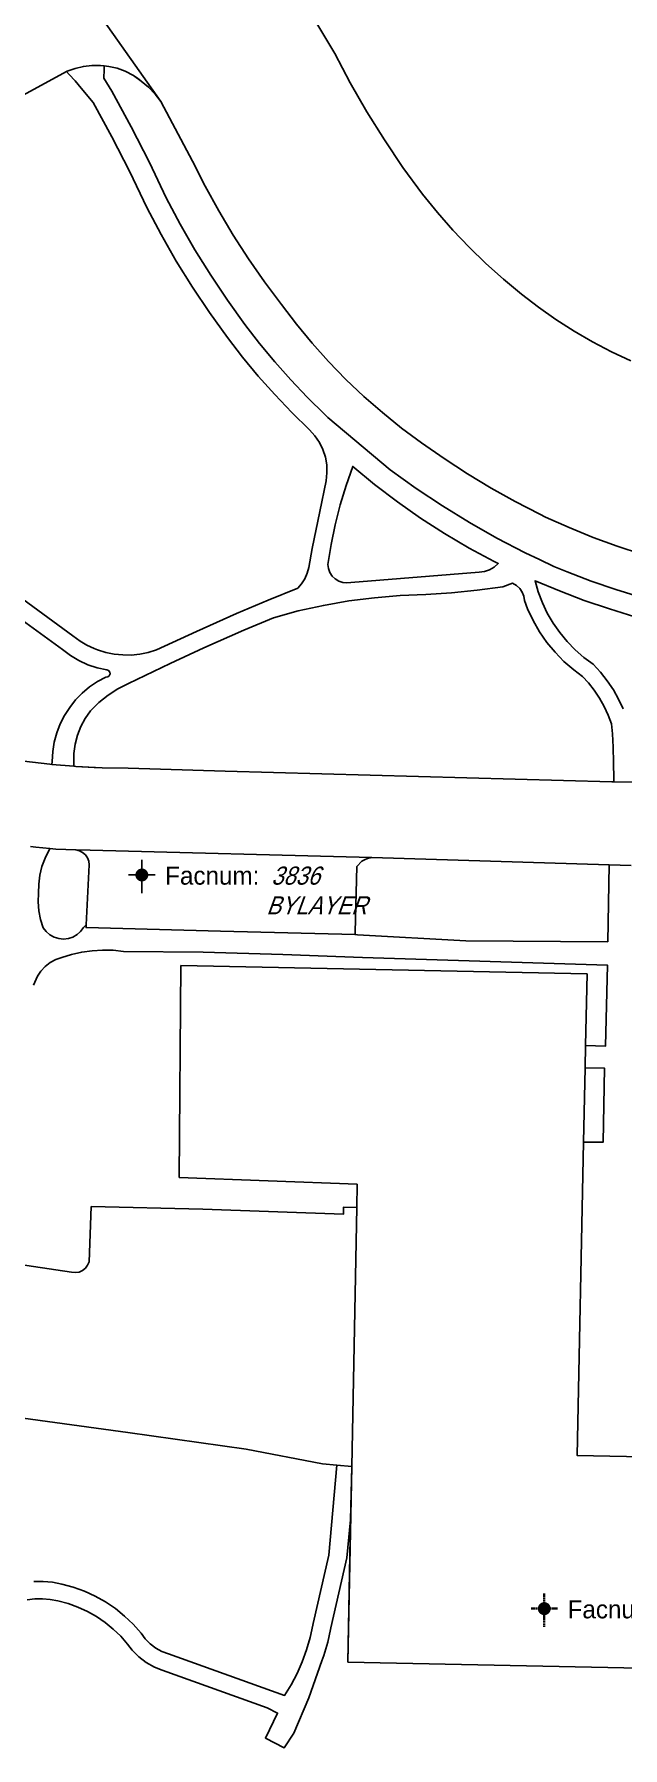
# Model space of a CAD drawing. Header units: inches. Extents: x 1273557 to 1282364, y 239587 to 246310.
# Drawn here: x 1281224.6 to 1281361.1, y 243285.5 to 243682.9 of the extents above; entities that cross this region are included whole.
import ezdxf
from ezdxf.enums import TextEntityAlignment as Align

# ---------------------------------------------------------------- set-up
doc = ezdxf.new("R2010")
doc.units = ezdxf.units.IN
doc.header["$MEASUREMENT"] = 0
doc.linetypes.add('DASHED2', pattern=[0.375, 0.25, -0.125])
doc.layers.add('BLDG-DATA', color=159, linetype='DASHED2', lineweight=30)
for name, color, linetype in [('BLDG-UW', 231, 'Continuous'), ('GRASS', 3, 'Continuous'), ('PATH', 253, 'Continuous'), ('PATH-ISLAND', 252, 'Continuous'), ('PRKG-DATA', 255, 'Continuous'), ('PRKG-UW', 6, 'Continuous'), ('STREET-NONUW', 4, 'Continuous'), ('STREET-UW', 50, 'Continuous')]:
    doc.layers.add(name, color=color, linetype=linetype)
doc.styles.add('SS_LITE', font='FRABK.TTF', dxfattribs={"height": 16})

# ---------------------------------------------------------------- blocks, each defined once
blk = doc.blocks.new('*U1')
for p, q in [((-3.08, 0), (3.08, 0)), ((0, 3.55), (0, -4.2))]:
    blk.add_line(p, q)
at = {"const_width": 1.5}
blk.add_lwpolyline([(-0.75, 0, 1), (0.75, 0, 1)], format="xyb", close=True, dxfattribs=at)
at = {"layer": 'BLDG-DATA', "color": 1, "style": 'SS_LITE'}
blk.add_text('Facnum:', height=4.2, dxfattribs=at).set_placement((27.26, -2.25), align=Align.RIGHT)
at = {"layer": 'BLDG-DATA', "color": 7, "style": 'SS_LITE', "oblique": 20, "width": 0.9, "flags": 8}
for tag, p in [('FACNUM', (29.98, -2.25)), ('OBJECT', (28.84, -9.16))]:
    blk.add_attdef(tag, p, '', height=4.2, dxfattribs=at)
blk = doc.blocks.new('*U8')
for p, q in [((-3.08, 0), (3.08, 0)), ((0, 3.55), (0, -4.2))]:
    blk.add_line(p, q)
at = {"const_width": 1.5}
blk.add_lwpolyline([(-0.75, 0, 1), (0.75, 0, 1)], format="xyb", close=True, dxfattribs=at)
at = {"layer": 'PRKG-DATA', "color": 1, "style": 'SS_LITE'}
blk.add_text('Facnum:', height=4.2, dxfattribs=at).set_placement((27.26, -2.25), align=Align.RIGHT)
at = {"layer": 'PRKG-DATA', "color": 7, "style": 'SS_LITE', "oblique": 20, "width": 0.9, "flags": 8}
for tag, p in [('FACNUM', (29.98, -2.25)), ('OBJECT', (28.84, -9.16))]:
    blk.add_attdef(tag, p, '', height=4.2, dxfattribs=at)

msp = doc.modelspace()

# ---------------------------------------------------------------- linework, layer by layer
at = {"layer": 'BLDG-UW'}
msp.add_lwpolyline([(1281258.63, 243466.89), (1281352.85, 243464.95), (1281352.51, 243448.35), (1281352.4, 243443.19), (1281352.04, 243425.9), (1281350.55, 243353.27), (1281411.44, 243352.01), (1281411.42, 243351.04), (1281410.43, 243302.98), (1281297.37, 243305.31), (1281298.25, 243350.72), (1281299.41, 243410.78), (1281299.52, 243416.15), (1281258.25, 243417.76), (1281258.63, 243466.89)], close=True, dxfattribs=at)
at = {"layer": 'GRASS'}
for points in [[(1281219.62, 243553.56), (1281233.58, 243543.4), (1281235.26, 243542.12), (1281236.84, 243541.17), (1281238.51, 243540.4), (1281239.31, 243540.13), (1281241.21, 243539.53), (1281243.16, 243539.13), (1281245.13, 243538.93), (1281247.12, 243538.92), (1281249.1, 243539.12), (1281251.04, 243539.52), (1281252.94, 243540.12), (1281262.21, 243544.4), (1281271.56, 243548.54), (1281278.88, 243551.64), (1281285.72, 243554.42), (1281286.63, 243555.46), (1281287.37, 243556.62), (1281287.93, 243557.89), (1281288.28, 243559.22), (1281289.05, 243563.65), (1281290.83, 243572.23), (1281292.32, 243579.31), (1281292.52, 243581.15), (1281292.46, 243583), (1281292.14, 243584.82), (1281291.57, 243586.59), (1281290.76, 243588.25), (1281289.73, 243589.79), (1281288.49, 243591.16), (1281284.37, 243595.17), (1281280.4, 243599.32), (1281276.58, 243603.62), (1281272.92, 243608.04), (1281269.42, 243612.6), (1281265.27, 243618.36), (1281261.32, 243624.26), (1281257.57, 243630.29), (1281254.02, 243636.44), (1281250.69, 243642.71), (1281246.78, 243650.96), (1281242.63, 243659.1), (1281238.25, 243667.11), (1281235.51, 243670.41), (1281234.1, 243672.1), (1281232.7, 243673.58), (1281232.07, 243674.24), (1281195.92, 243654.58)], [(1281365.52, 243562.28), (1281359.85, 243564.15), (1281354.24, 243566.21), (1281348.71, 243568.47), (1281343.25, 243570.91), (1281341.86, 243571.58), (1281336.17, 243574.53), (1281330.57, 243577.66), (1281325.08, 243580.98), (1281319.7, 243584.47), (1281314.44, 243588.14), (1281309.83, 243591.54), (1281305.36, 243595.14), (1281301.05, 243598.91), (1281296.89, 243602.85), (1281292.9, 243606.97), (1281289.08, 243611.25), (1281285.44, 243615.67), (1281281.99, 243620.25), (1281278.06, 243625.47), (1281274.31, 243630.82), (1281270.77, 243636.31), (1281267.42, 243641.92), (1281264.27, 243647.65), (1281261.34, 243653.49), (1281253.97, 243667.28), (1281252.63, 243669.03), (1281251.12, 243670.63), (1281249.45, 243672.06), (1281247.63, 243673.31), (1281245.7, 243674.37), (1281243.84, 243675.02), (1281241.91, 243675.46), (1281240.82, 243675.58), (1281240.79, 243674.7), (1281240.73, 243672.73), (1281242.6, 243669.68), (1281247.1, 243661.46), (1281251.31, 243653.19), (1281255.2, 243644.98), (1281258.44, 243638.89), (1281261.9, 243632.88), (1281265.56, 243627), (1281269.42, 243621.24), (1281273.47, 243615.61), (1281276.87, 243611.19), (1281280.41, 243606.9), (1281284.11, 243602.75), (1281287.96, 243598.72), (1281292.13, 243594.66), (1281292.72, 243594.01), (1281307.19, 243581.87), (1281313.17, 243577.58), (1281319.29, 243573.51), (1281325.56, 243569.66), (1281331.96, 243566.03), (1281338.49, 243562.64), (1281341.81, 243561.05), (1281345.14, 243559.47), (1281348.22, 243558.18), (1281353.82, 243556.06), (1281359.49, 243554.12), (1281365.22, 243552.37)], [(1281363.92, 243547.81), (1281358.03, 243549.61), (1281352.21, 243551.6), (1281346.46, 243553.78), (1281340.79, 243556.15), (1281341.53, 243553.57), (1281342.48, 243551.06), (1281343.63, 243548.64), (1281344.97, 243546.32), (1281346.5, 243544.12), (1281348.2, 243542.05), (1281350.07, 243540.12), (1281352.09, 243538.36), (1281354.24, 243536.77), (1281355.97, 243534.94), (1281357.54, 243532.97), (1281358.95, 243530.88), (1281360.17, 243528.69), (1281361.21, 243526.41)], [(1281222.17, 243514.27), (1281228.21, 243513.57), (1281228.71, 243513.53), (1281228.76, 243514.25), (1281228.9, 243516.54), (1281229.26, 243518.72), (1281229.84, 243520.86), (1281230.64, 243522.92), (1281231.64, 243524.9), (1281232.83, 243526.77), (1281234.21, 243528.5), (1281235.75, 243530.09), (1281237.45, 243531.51), (1281239.28, 243532.76), (1281241.23, 243533.81), (1281241.67, 243533.86), (1281242.02, 243534.12), (1281242.19, 243534.53), (1281242.13, 243534.96), (1281241.85, 243535.31), (1281241.44, 243535.46), (1281239.2, 243535.93), (1281237.03, 243536.65), (1281234.95, 243537.61), (1281233, 243538.79), (1281231.18, 243540.18), (1281217.53, 243550.11)], [(1281213.97, 243398.63), (1281233.28, 243395.79), (1281234.14, 243395.68), (1281235, 243395.8), (1281235.8, 243396.14), (1281236.49, 243396.68), (1281237, 243397.38), (1281237.32, 243398.19), (1281237.84, 243410.99), (1281263.74, 243410.41), (1281296.32, 243409.19), (1281296.35, 243410.84), (1281299.41, 243410.78), (1281299.52, 243416.15), (1281258.25, 243417.76), (1281258.63, 243466.89), (1281352.85, 243464.95), (1281352.51, 243448.35), (1281357.14, 243448.22), (1281357.6, 243466.96), (1281300.79, 243468.73), (1281282.31, 243469.48), (1281263.83, 243469.96), (1281245.33, 243470.18), (1281242.9, 243470.43), (1281240.47, 243470.48), (1281238.04, 243470.34), (1281235.64, 243470), (1281233.28, 243469.47), (1281230.98, 243468.76), (1281229.59, 243468.28), (1281228.3, 243467.58), (1281227.14, 243466.69), (1281226.15, 243465.61), (1281225.34, 243464.39), (1281224.45, 243462.36)], [(1281216.3, 243362.64), (1281246.35, 243358.61), (1281273.8, 243354.7), (1281291.49, 243351.33), (1281294.77, 243351.04), (1281292.98, 243330.16), (1281289.34, 243314.3), (1281289.22, 243313.87), (1281288.61, 243310.99), (1281287.8, 243308.15), (1281286.8, 243305.38), (1281285.61, 243302.69), (1281284.23, 243300.08), (1281282.68, 243297.58), (1281282.68, 243297.58), (1281255.72, 243307.21), (1281254.21, 243307.8), (1281252.79, 243308.59), (1281251.5, 243309.57), (1281250.36, 243310.72), (1281249.39, 243312.02), (1281249.39, 243312.02), (1281247.57, 243314.09), (1281245.58, 243316), (1281243.44, 243317.73), (1281241.16, 243319.28), (1281238.75, 243320.63), (1281236.25, 243321.78), (1281233.65, 243322.71), (1281230.99, 243323.42), (1281228.84, 243323.84), (1281226.67, 243324.03), (1281224.48, 243324)], [(1281222.99, 243319.79), (1281224.75, 243320), (1281226.52, 243320.02), (1281228.28, 243319.87), (1281230.09, 243319.51), (1281232.46, 243318.88), (1281234.73, 243318.06), (1281236.94, 243317.06), (1281239.04, 243315.87), (1281241.05, 243314.51), (1281242.93, 243312.99), (1281244.67, 243311.31), (1281246.28, 243309.49), (1281246.28, 243309.49), (1281247.32, 243308.1), (1281248.86, 243306.55), (1281250.59, 243305.23), (1281252.5, 243304.16), (1281254.32, 243303.45), (1281278.68, 243294.75), (1281281.07, 243293.5), (1281278.25, 243287.69), (1281282.6, 243285.46), (1281284.8, 243288.8), (1281288.32, 243297.03), (1281291.35, 243305.6), (1281291.8, 243306.86), (1281292.69, 243309.98), (1281293.3, 243312.87), (1281293.41, 243313.27), (1281297.14, 243329.51), (1281298.01, 243338.29), (1281297.37, 243305.31), (1281410.43, 243302.98)]]:
    msp.add_lwpolyline(points, dxfattribs=at)
for points in [[(1281325.51, 243563.71), (1281319.81, 243567.07), (1281314.25, 243570.65), (1281308.84, 243574.45), (1281303.58, 243578.46), (1281298.49, 243582.67), (1281296.96, 243578.22), (1281295.61, 243573.72), (1281294.45, 243569.15), (1281293.48, 243564.55), (1281292.7, 243559.91), (1281292.85, 243558.95), (1281293.19, 243558.05), (1281293.73, 243557.24), (1281294.43, 243556.57), (1281295.25, 243556.06), (1281296.17, 243555.75), (1281297.13, 243555.63), (1281298.09, 243555.73), (1281327.79, 243558.16), (1281329.05, 243558.26), (1281330.25, 243558.65), (1281331.34, 243559.29), (1281332.26, 243560.16), (1281331.33, 243560.58)], [(1281353.15, 243532.49), (1281351.76, 243533.97), (1281349.75, 243535.45), (1281347.5, 243537.42), (1281345.42, 243539.56), (1281343.52, 243541.86), (1281341.82, 243544.32), (1281340.33, 243546.9), (1281339.04, 243549.6), (1281338.31, 243551.55), (1281338.17, 243552.57), (1281337.8, 243553.52), (1281337.22, 243554.36), (1281336.46, 243555.05), (1281335.56, 243555.55), (1281333.33, 243554.75), (1281327.39, 243553.97), (1281321.42, 243553.36), (1281315.45, 243552.94), (1281309.48, 243552.69), (1281303.52, 243552.22), (1281297.59, 243551.47), (1281291.7, 243550.44), (1281285.86, 243549.14), (1281280.09, 243547.57), (1281273.24, 243544.66), (1281263.96, 243540.55), (1281256.13, 243536.94), (1281246.47, 243532.31), (1281244.03, 243531.08), (1281241.74, 243529.6), (1281239.62, 243527.88), (1281237.69, 243525.95), (1281236.44, 243524.2), (1281235.41, 243522.31), (1281234.62, 243520.3), (1281234.08, 243518.22), (1281233.81, 243516.08), (1281233.81, 243513.93), (1281233.82, 243513.11), (1281234.27, 243513.07), (1281240.35, 243512.77), (1281246.43, 243512.68), (1281268.88, 243512), (1281291.32, 243511.35), (1281313.76, 243510.72), (1281336.18, 243510.11), (1281358.58, 243509.53), (1281359.03, 243509.52), (1281359.03, 243510.23), (1281359.02, 243513.97), (1281358.93, 243517.56), (1281358.79, 243520.64), (1281358.69, 243521.43), (1281358.49, 243522.94), (1281357.75, 243525), (1281356.84, 243527.01), (1281355.77, 243528.93), (1281354.53, 243530.76)], [(1281237.38, 243490.26), (1281237.27, 243491.1), (1281236.97, 243491.89), (1281236.48, 243492.59), (1281235.84, 243493.14), (1281235.08, 243493.53), (1281234.26, 243493.72), (1281229.6, 243493.92), (1281228.2, 243494.05), (1281227.11, 243491.81), (1281226.4, 243489.86), (1281225.91, 243487.84), (1281225.64, 243485.78), (1281225.6, 243483.7), (1281225.49, 243481.65), (1281225.64, 243479.6), (1281226.05, 243477.59), (1281226.71, 243475.64), (1281227.39, 243474.75), (1281228.24, 243474.01), (1281229.22, 243473.46), (1281230.29, 243473.13), (1281231.41, 243473.03), (1281232.52, 243473.15), (1281233.58, 243473.51), (1281234.55, 243474.07), (1281235.37, 243474.82), (1281236.03, 243475.73), (1281236.68, 243476.37)], [(1281357.99, 243490.23), (1281302.9, 243491.95), (1281301.92, 243491.74), (1281301.22, 243491.44), (1281300.6, 243491.08), (1281299.45, 243489.84), (1281299.05, 243474.67), (1281299.03, 243474.06), (1281299.6, 243474.04), (1281324.7, 243472.62), (1281357.67, 243472.42)], [(1281356.89, 243443.1), (1281352.4, 243443.19), (1281352.04, 243425.9), (1281356.58, 243425.9)]]:
    msp.add_lwpolyline(points, close=True, dxfattribs=at)
at = {"layer": 'PATH'}
for points in [[(1281365.22, 243552.37), (1281359.49, 243554.12), (1281353.82, 243556.06), (1281348.22, 243558.18), (1281345.14, 243559.47), (1281341.81, 243561.05), (1281338.49, 243562.64), (1281331.96, 243566.03), (1281325.56, 243569.66), (1281319.29, 243573.51), (1281313.17, 243577.58), (1281307.19, 243581.87), (1281292.72, 243594.01), (1281292.13, 243594.66), (1281287.96, 243598.72), (1281284.11, 243602.75), (1281280.41, 243606.9), (1281276.87, 243611.19), (1281273.47, 243615.61), (1281269.42, 243621.24), (1281265.56, 243627), (1281261.9, 243632.88), (1281258.44, 243638.89), (1281255.2, 243644.98), (1281251.31, 243653.19), (1281247.1, 243661.46), (1281242.6, 243669.68), (1281240.73, 243672.73), (1281240.79, 243674.7), (1281240.82, 243675.58), (1281239.95, 243675.68), (1281237.97, 243675.67), (1281236.01, 243675.44), (1281234.09, 243674.99), (1281232.23, 243674.33), (1281232.07, 243674.24), (1281232.7, 243673.58), (1281234.1, 243672.1), (1281235.51, 243670.41), (1281238.25, 243667.11), (1281242.63, 243659.1), (1281246.78, 243650.96), (1281250.69, 243642.71), (1281254.02, 243636.44), (1281257.57, 243630.29), (1281261.32, 243624.26), (1281265.27, 243618.36), (1281269.42, 243612.6), (1281272.92, 243608.04), (1281276.58, 243603.62), (1281280.4, 243599.32), (1281284.37, 243595.17), (1281288.49, 243591.16), (1281289.73, 243589.79), (1281290.76, 243588.25), (1281291.57, 243586.59), (1281292.14, 243584.82), (1281292.46, 243583), (1281292.52, 243581.15), (1281292.32, 243579.31), (1281290.83, 243572.23), (1281289.05, 243563.65), (1281288.28, 243559.22), (1281287.93, 243557.89), (1281287.37, 243556.62), (1281286.63, 243555.46), (1281285.72, 243554.42), (1281278.88, 243551.64), (1281271.56, 243548.54), (1281262.21, 243544.4), (1281252.94, 243540.12), (1281251.04, 243539.52), (1281249.1, 243539.12), (1281247.12, 243538.92), (1281245.13, 243538.93), (1281243.16, 243539.13), (1281241.21, 243539.53), (1281239.31, 243540.13), (1281238.51, 243540.4), (1281236.84, 243541.17), (1281235.26, 243542.12), (1281233.58, 243543.4), (1281219.62, 243553.56)], [(1281217.53, 243550.11), (1281231.18, 243540.18), (1281233, 243538.79), (1281234.95, 243537.61), (1281237.03, 243536.65), (1281239.2, 243535.93), (1281241.44, 243535.46), (1281241.85, 243535.31), (1281242.13, 243534.96), (1281242.19, 243534.53), (1281242.02, 243534.12), (1281241.67, 243533.86), (1281241.23, 243533.81), (1281239.28, 243532.76), (1281237.45, 243531.51), (1281235.75, 243530.09), (1281234.21, 243528.5), (1281232.83, 243526.77), (1281231.64, 243524.9), (1281230.64, 243522.92), (1281229.84, 243520.86), (1281229.26, 243518.72), (1281228.9, 243516.54), (1281228.76, 243514.25), (1281228.71, 243513.53), (1281233.82, 243513.11), (1281233.81, 243513.93), (1281233.81, 243516.08), (1281234.08, 243518.22), (1281234.62, 243520.3), (1281235.41, 243522.31), (1281236.44, 243524.2), (1281237.69, 243525.95), (1281239.62, 243527.88), (1281241.74, 243529.6), (1281244.03, 243531.08), (1281246.47, 243532.31), (1281256.13, 243536.94), (1281263.96, 243540.55), (1281273.24, 243544.66), (1281280.09, 243547.57), (1281285.86, 243549.14), (1281291.7, 243550.44), (1281297.59, 243551.47), (1281303.52, 243552.22), (1281309.48, 243552.69), (1281315.45, 243552.94), (1281321.42, 243553.36), (1281327.39, 243553.97), (1281333.33, 243554.75), (1281335.56, 243555.55), (1281336.46, 243555.05), (1281337.22, 243554.36), (1281337.8, 243553.52), (1281338.17, 243552.57), (1281338.31, 243551.55), (1281339.04, 243549.6), (1281340.33, 243546.9), (1281341.82, 243544.32), (1281343.52, 243541.86), (1281345.42, 243539.56), (1281347.5, 243537.42), (1281349.75, 243535.45), (1281351.76, 243533.97), (1281353.15, 243532.49), (1281354.53, 243530.76), (1281355.77, 243528.93), (1281356.84, 243527.01), (1281357.75, 243525), (1281358.49, 243522.94), (1281358.69, 243521.43), (1281358.79, 243520.64), (1281358.93, 243517.56), (1281359.02, 243513.97), (1281359.03, 243510.23), (1281359.03, 243509.52), (1281363.3, 243509.43)], [(1281361.21, 243526.41), (1281360.17, 243528.69), (1281358.95, 243530.88), (1281357.54, 243532.97), (1281355.97, 243534.94), (1281354.24, 243536.77), (1281352.09, 243538.36), (1281350.07, 243540.12), (1281348.2, 243542.05), (1281346.5, 243544.12), (1281344.97, 243546.32), (1281343.63, 243548.64), (1281342.48, 243551.06), (1281341.53, 243553.57), (1281340.79, 243556.15), (1281346.46, 243553.78), (1281352.21, 243551.6), (1281358.03, 243549.61), (1281363.92, 243547.81)], [(1281363.05, 243490.07), (1281357.99, 243490.23), (1281357.67, 243472.42), (1281324.7, 243472.62), (1281299.6, 243474.04), (1281299.03, 243474.06), (1281267.81, 243474.89), (1281236.65, 243475.71), (1281236.68, 243476.37), (1281236.03, 243475.73), (1281235.37, 243474.82), (1281234.55, 243474.07), (1281233.58, 243473.51), (1281232.52, 243473.15), (1281231.41, 243473.03), (1281230.29, 243473.13), (1281229.22, 243473.46), (1281228.24, 243474.01), (1281227.39, 243474.75), (1281226.71, 243475.64), (1281226.05, 243477.59), (1281225.64, 243479.6), (1281225.49, 243481.65), (1281225.6, 243483.7), (1281225.64, 243485.78), (1281225.91, 243487.84), (1281226.4, 243489.86), (1281227.11, 243491.81), (1281228.2, 243494.05), (1281224.96, 243494.36), (1281223.73, 243494.54)], [(1281224.45, 243462.36), (1281225.34, 243464.39), (1281226.15, 243465.61), (1281227.14, 243466.69), (1281228.3, 243467.58), (1281229.59, 243468.28), (1281230.98, 243468.76), (1281233.28, 243469.47), (1281235.64, 243470), (1281238.04, 243470.34), (1281240.47, 243470.48), (1281242.9, 243470.43), (1281245.33, 243470.18), (1281263.83, 243469.96), (1281282.31, 243469.48), (1281300.79, 243468.73), (1281357.6, 243466.96), (1281357.14, 243448.22), (1281352.51, 243448.35), (1281352.4, 243443.19), (1281356.89, 243443.1), (1281356.58, 243425.9), (1281352.04, 243425.9), (1281350.55, 243353.27), (1281411.44, 243352.01)], [(1281222.99, 243319.79), (1281224.75, 243320), (1281226.52, 243320.02), (1281228.28, 243319.87), (1281230.09, 243319.51), (1281232.46, 243318.88), (1281234.73, 243318.06), (1281236.94, 243317.06), (1281239.04, 243315.87), (1281241.05, 243314.51), (1281242.93, 243312.99), (1281244.67, 243311.31), (1281246.28, 243309.49), (1281246.28, 243309.49), (1281247.32, 243308.1), (1281248.86, 243306.55), (1281250.59, 243305.23), (1281252.5, 243304.16), (1281254.32, 243303.45), (1281278.68, 243294.75), (1281281.07, 243293.5), (1281278.25, 243287.69), (1281282.6, 243285.46), (1281284.8, 243288.8), (1281288.32, 243297.03), (1281291.35, 243305.6), (1281291.8, 243306.86), (1281292.69, 243309.98), (1281293.3, 243312.87), (1281293.41, 243313.27), (1281297.14, 243329.51), (1281298.01, 243338.29), (1281298.25, 243350.72), (1281294.77, 243351.04), (1281292.98, 243330.16), (1281289.34, 243314.3), (1281289.22, 243313.87), (1281288.61, 243310.99), (1281287.8, 243308.15), (1281286.8, 243305.38), (1281285.61, 243302.69), (1281284.23, 243300.08), (1281282.68, 243297.58), (1281282.68, 243297.58), (1281255.72, 243307.21), (1281254.21, 243307.8), (1281252.79, 243308.59), (1281251.5, 243309.57), (1281250.36, 243310.72), (1281249.39, 243312.02), (1281249.39, 243312.02), (1281247.57, 243314.09), (1281245.58, 243316), (1281243.44, 243317.73), (1281241.16, 243319.28), (1281238.75, 243320.63), (1281236.25, 243321.78), (1281233.65, 243322.71), (1281230.99, 243323.42), (1281228.84, 243323.84), (1281226.67, 243324.03), (1281224.48, 243324)]]:
    msp.add_lwpolyline(points, dxfattribs=at)
at = {"layer": 'PATH-ISLAND'}
msp.add_lwpolyline([(1281327.79, 243558.16), (1281329.05, 243558.26), (1281330.25, 243558.65), (1281331.34, 243559.29), (1281332.26, 243560.16), (1281331.33, 243560.58), (1281325.51, 243563.71), (1281319.81, 243567.07), (1281314.25, 243570.65), (1281308.84, 243574.45), (1281303.58, 243578.46), (1281298.49, 243582.67), (1281296.96, 243578.22), (1281295.61, 243573.72), (1281294.45, 243569.15), (1281293.48, 243564.55), (1281292.7, 243559.91), (1281292.85, 243558.95), (1281293.19, 243558.05), (1281293.73, 243557.24), (1281294.43, 243556.57), (1281295.25, 243556.06), (1281296.17, 243555.75), (1281297.13, 243555.63), (1281298.09, 243555.73)], close=True, dxfattribs=at)
at = {"layer": 'PRKG-UW'}
msp.add_lwpolyline([(1281237.55, 243493.64), (1281234.26, 243493.72), (1281235.08, 243493.53), (1281235.84, 243493.14), (1281236.48, 243492.59), (1281236.97, 243491.89), (1281237.27, 243491.1), (1281237.38, 243490.26), (1281236.68, 243476.37), (1281236.65, 243475.71), (1281267.81, 243474.89), (1281299.03, 243474.06), (1281299.05, 243474.67), (1281299.45, 243489.84), (1281300.6, 243491.08), (1281301.22, 243491.44), (1281301.92, 243491.74), (1281302.9, 243491.95)], close=True, dxfattribs=at)
msp.add_lwpolyline([(1281216.3, 243362.64), (1281246.35, 243358.61), (1281273.8, 243354.7), (1281291.49, 243351.33), (1281294.77, 243351.04), (1281298.25, 243350.72), (1281299.41, 243410.78), (1281296.35, 243410.84), (1281296.32, 243409.19), (1281263.74, 243410.41), (1281237.84, 243410.99), (1281237.32, 243398.19), (1281237, 243397.38), (1281236.49, 243396.68), (1281235.8, 243396.14), (1281235, 243395.8), (1281234.14, 243395.68), (1281233.28, 243395.79), (1281213.97, 243398.63)], dxfattribs=at)
at = {"layer": 'STREET-NONUW'}
for points in [[(1281363.04, 243607.18), (1281358.54, 243609.28), (1281354.14, 243611.58), (1281349.83, 243614.06), (1281345.64, 243616.73), (1281341.57, 243619.58), (1281337.63, 243622.6), (1281333.45, 243626.09), (1281329.4, 243629.74), (1281325.49, 243633.54), (1281321.73, 243637.48), (1281318.12, 243641.56), (1281314.66, 243645.78), (1281310.14, 243652.01), (1281305.84, 243658.4), (1281301.77, 243664.93), (1281297.93, 243671.61), (1281294.32, 243678.41), (1281271.26, 243716.98)], [(1281226.57, 243706.13), (1281253.97, 243667.28), (1281261.34, 243653.49), (1281264.27, 243647.65), (1281267.42, 243641.92), (1281270.77, 243636.31), (1281274.31, 243630.82), (1281278.06, 243625.47), (1281281.99, 243620.25), (1281285.44, 243615.67), (1281289.08, 243611.25), (1281292.9, 243606.97), (1281296.89, 243602.85), (1281301.05, 243598.91), (1281305.36, 243595.14), (1281309.83, 243591.54), (1281314.44, 243588.14), (1281319.7, 243584.47), (1281325.08, 243580.98), (1281330.57, 243577.66), (1281336.17, 243574.53), (1281341.86, 243571.58), (1281343.25, 243570.91), (1281348.71, 243568.47), (1281354.24, 243566.21), (1281359.85, 243564.15), (1281365.52, 243562.28)]]:
    msp.add_lwpolyline(points, dxfattribs=at)
at = {"layer": 'STREET-UW'}
for points in [[(1281195.92, 243654.58), (1281232.07, 243674.24), (1281232.23, 243674.33), (1281234.09, 243674.99), (1281236.01, 243675.44), (1281237.97, 243675.67), (1281239.95, 243675.68), (1281240.82, 243675.58), (1281241.91, 243675.46), (1281243.84, 243675.02), (1281245.7, 243674.37), (1281247.63, 243673.31), (1281248.54, 243672.69), (1281249.45, 243672.06), (1281251.12, 243670.63), (1281252.63, 243669.03), (1281253.97, 243667.28), (1281226.57, 243706.13)], [(1281363.3, 243509.43), (1281359.03, 243509.52), (1281358.58, 243509.53), (1281336.18, 243510.11), (1281313.76, 243510.72), (1281291.32, 243511.35), (1281268.88, 243512), (1281246.43, 243512.68), (1281240.35, 243512.77), (1281238.52, 243512.86), (1281234.27, 243513.07), (1281233.82, 243513.11), (1281228.71, 243513.53), (1281228.21, 243513.57), (1281222.17, 243514.27)], [(1281223.73, 243494.54), (1281224.96, 243494.36), (1281228.2, 243494.05), (1281229.6, 243493.92), (1281234.26, 243493.72), (1281237.55, 243493.64), (1281302.9, 243491.95), (1281357.99, 243490.23), (1281363.05, 243490.07)]]:
    msp.add_lwpolyline(points, dxfattribs=at)

# ---------------------------------------------------------------- block references
at = {"layer": 'BLDG-DATA'}
ref = msp.add_blockref('*U1', (1281342.93, 243317.72), dxfattribs=at)
ref.add_attrib('FACNUM', '4436', (1281372.92, 243315.47), dxfattribs={"color": 7, "height": 4.2, "style": 'SS_LITE', "oblique": 20, "width": 0.9})
ref.add_attrib('OBJECT', 'BYLAYER', (1281371.77, 243308.56), dxfattribs={"color": 7, "height": 4.2, "style": 'SS_LITE', "oblique": 20, "width": 0.9})
at = {"layer": 'PRKG-DATA'}
ref = msp.add_blockref('*U8', (1281249.57, 243487.9), dxfattribs=at)
ref.add_attrib('FACNUM', '3836', (1281279.55, 243485.65), dxfattribs={"color": 7, "height": 4.2, "style": 'SS_LITE', "oblique": 20, "width": 0.9})
ref.add_attrib('OBJECT', 'BYLAYER', (1281278.41, 243478.75), dxfattribs={"color": 7, "height": 4.2, "style": 'SS_LITE', "oblique": 20, "width": 0.9})

doc.saveas('drawing.dxf')
